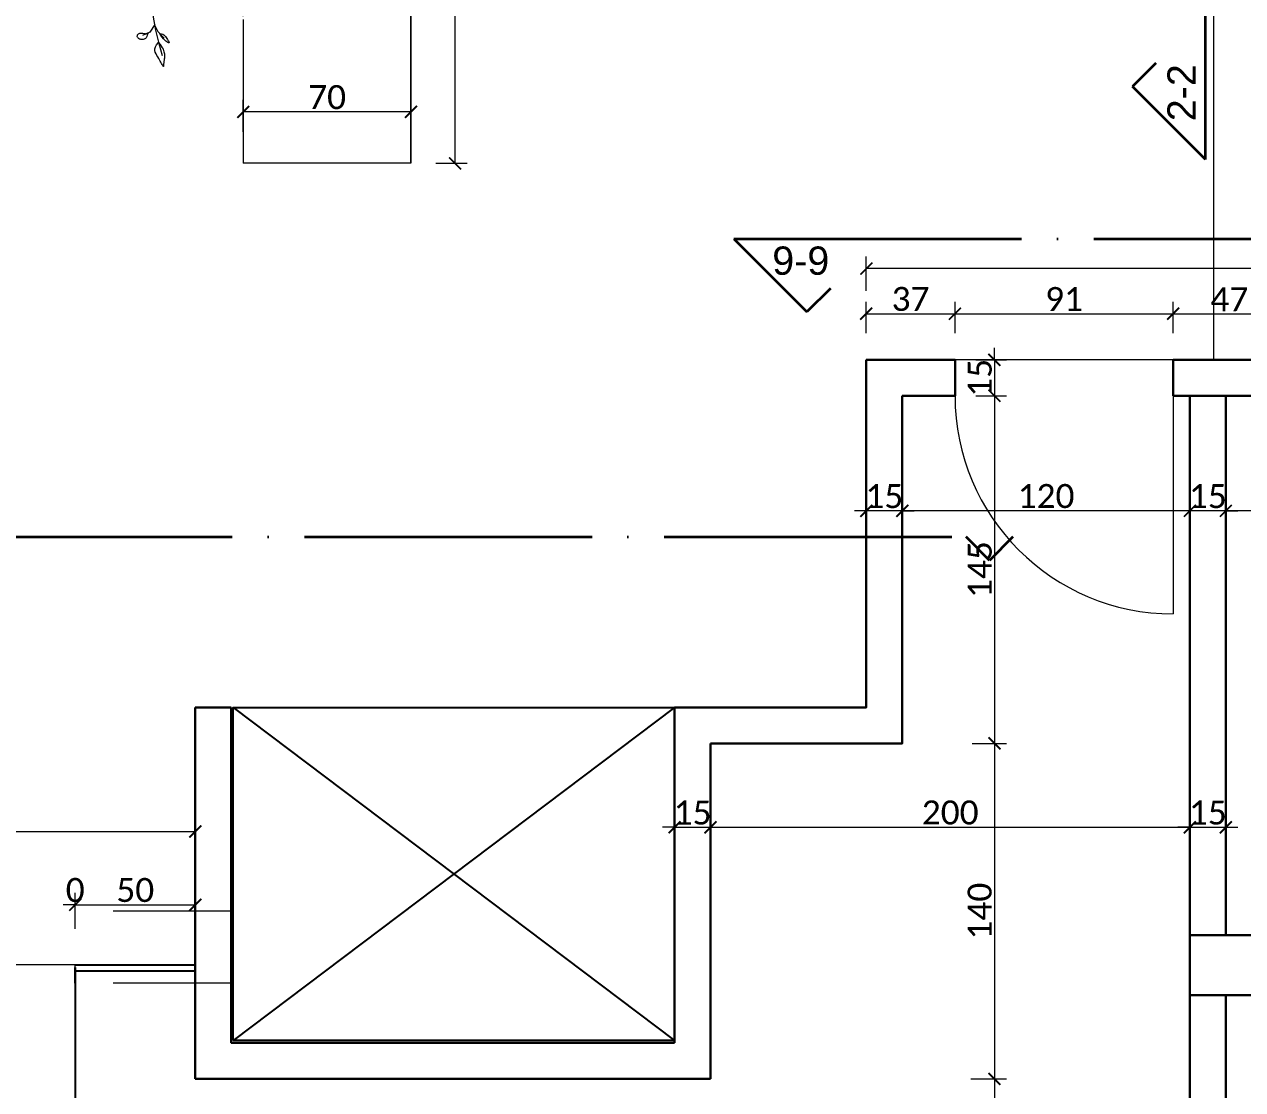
# Model space of a CAD drawing. Header units: centimetres. Extents: x -26724 to 60145, y -23645 to 6771.
# Drawn here: x -19306 to -18798, y 554 to 999 of the extents above; entities that cross this region are included whole.
import ezdxf

# ---------------------------------------------------------------- set-up
doc = ezdxf.new("R2010")
doc.units = ezdxf.units.CM
for name, pattern in [('ACAD_ISO04W100', [30, 24, -3, 0, -3]), ('AUSGEZOGEN', [0]), ('DALEKOVOD_VN', [5, 2.5, -2.5]), ('PUNKT2_S9', [0.35, 0.15, -0.1, 0, -0.1])]:
    doc.linetypes.add(name, pattern=pattern)
doc.layers.add('3.IZGLED 2', color=7, linetype='Continuous', lineweight=9, true_color=0x4a4a4a)
doc.layers.add('IZGLED 2', color=253, linetype='Continuous', lineweight=9, true_color=0x828282)
for name, color, linetype, lineweight in [('4.KOTE', 88, 'Continuous', 15), ('Moebel', 252, 'PUNKT2_S9', 13), ('namjestaj', 150, 'Continuous', 5), ('prozori', 140, 'Continuous', 13), ('vrata', 83, 'Continuous', 18), ('zid', 7, 'Continuous', 40)]:
    doc.layers.add(name, color=color, linetype=linetype, lineweight=lineweight)
doc.styles.add('0.15', font='arial.ttf', dxfattribs={"height": 0.15})
doc.styles.get("Standard").update_dxf_attribs({"font": 'calibri.ttf'})
doc.dimstyles.new('ja 1 50', dxfattribs={"dimtxt": 10, "dimasz": 5, "dimexe": 5, "dimexo": 5, "dimgap": 1, "dimtad": 1, "dimdec": 0, "dimtxsty": 'Standard', "dimblk": 'ARCHTICK', "dimcen": 2.5, "dimclrd": 256, "dimclrt": 7, "dimadec": 0, "dimazin": 0, "dimtfac": 1, "dimtdec": 0, "dimtix": 1, "dimtmove": 1, "dimatfit": 3, "dimldrblk": 'ARCHTICK', "dimfxl": 10, "dimfxlon": 1, "dimlwd": 0, "dimlwe": 9, "dimarcsym": 0})

# ---------------------------------------------------------------- blocks, each defined once
blk = doc.blocks.new('ggggt')
at = {"layer": 'Moebel', "color": 91, "linetype": 'AUSGEZOGEN', "lineweight": 18, "transparency": 33554687}
for p, q in [((1563.06, 1952.83, 13.5), (1564.12, 1946.54, 13.5)), ((1563.87, 1948.92, 13.5), (1561.74, 1945.67, 13.5)), ((1563.72, 1948.78, 13.5), (1565.14, 1945.95, 13.5)), ((1556.52, 1944.08, 13.5), (1556.55, 1944.3, 13.5)), ((1556.53, 1943.86, 13.5), (1556.52, 1944.08, 13.5)), ((1556.59, 1943.65, 13.5), (1556.53, 1943.86, 13.5)), ((1556.55, 1944.3, 13.5), (1556.62, 1944.51, 13.5)), ((1556.69, 1943.45, 13.5), (1556.59, 1943.65, 13.5)), ((1556.62, 1944.51, 13.5), (1556.73, 1944.7, 13.5)), ((1556.84, 1943.26, 13.5), (1556.69, 1943.45, 13.5)), ((1556.73, 1944.7, 13.5), (1556.88, 1944.88, 13.5)), ((1557.02, 1943.1, 13.5), (1556.84, 1943.26, 13.5)), ((1556.88, 1944.88, 13.5), (1557.07, 1945.03, 13.5)), ((1557.24, 1942.95, 13.5), (1557.02, 1943.1, 13.5)), ((1557.07, 1945.03, 13.5), (1557.31, 1945.14, 13.5)), ((1557.49, 1942.83, 13.5), (1557.24, 1942.95, 13.5)), ((1557.31, 1945.14, 13.5), (1557.59, 1945.23, 13.5)), ((1557.76, 1942.73, 13.5), (1557.49, 1942.83, 13.5)), ((1557.59, 1945.23, 13.5), (1557.92, 1945.27, 13.5)), ((1558.06, 1942.66, 13.5), (1557.76, 1942.73, 13.5)), ((1557.92, 1945.27, 13.5), (1558.33, 1945.28, 13.5)), ((1558.37, 1942.62, 13.5), (1558.06, 1942.66, 13.5)), ((1558.33, 1945.28, 13.5), (1558.8, 1945.26, 13.5)), ((1558.68, 1942.61, 13.5), (1558.37, 1942.62, 13.5)), ((1561.74, 1945.67, 13.5), (1558.63, 1944.25, 13.5)), ((1559.01, 1942.64, 13.5), (1558.68, 1942.61, 13.5)), ((1558.8, 1945.26, 13.5), (1559.36, 1945.2, 13.5)), ((1559.33, 1942.71, 13.5), (1559.01, 1942.64, 13.5)), ((1559.65, 1942.85, 13.5), (1559.33, 1942.71, 13.5)), ((1559.36, 1945.2, 13.5), (1560.01, 1945.1, 13.5)), ((1559.95, 1943.07, 13.5), (1559.65, 1942.85, 13.5)), ((1560.23, 1943.38, 13.5), (1559.95, 1943.07, 13.5)), ((1560.01, 1945.1, 13.5), (1560.75, 1944.96, 13.5)), ((1560.49, 1943.82, 13.5), (1560.23, 1943.38, 13.5)), ((1560.71, 1944.39, 13.5), (1560.49, 1943.82, 13.5)), ((1560.89, 1945.1, 13.5), (1560.71, 1944.39, 13.5)), ((1564.12, 1946.54, 13.5), (1565.46, 1940.91, 13.5)), ((1565.14, 1945.95, 13.5), (1567.68, 1943.13, 13.5)), ((1566.38, 1944.35, 13.5), (1565.84, 1945.25, 13.5)), ((1565.98, 1945.11, 13.5), (1566.62, 1945, 13.5)), ((1566.92, 1943.58, 13.5), (1566.38, 1944.35, 13.5)), ((1566.62, 1945, 13.5), (1567.17, 1944.81, 13.5)), ((1567.46, 1942.93, 13.5), (1566.92, 1943.58, 13.5)), ((1567.17, 1944.81, 13.5), (1567.63, 1944.54, 13.5)), ((1567.97, 1942.39, 13.5), (1567.46, 1942.93, 13.5)), ((1567.63, 1944.54, 13.5), (1568.02, 1944.22, 13.5)), ((1568.44, 1941.95, 13.5), (1567.97, 1942.39, 13.5)), ((1568.02, 1944.22, 13.5), (1568.35, 1943.86, 13.5)), ((1568.35, 1943.86, 13.5), (1568.63, 1943.48, 13.5)), ((1568.86, 1941.62, 13.5), (1568.44, 1941.95, 13.5)), ((1568.63, 1943.48, 13.5), (1568.87, 1943.08, 13.5)), ((1568.87, 1943.08, 13.5), (1569.1, 1942.7, 13.5)), ((1569.1, 1942.7, 13.5), (1569.3, 1942.35, 13.5)), ((1569.3, 1942.35, 13.5), (1569.48, 1942.02, 13.5)), ((1569.48, 1942.02, 13.5), (1569.62, 1941.74, 13.5)), ((1563.86, 1938.75, 13.5), (1564.09, 1939.57, 13.5)), ((1563.86, 1937.99, 13.5), (1563.86, 1938.75, 13.5)), ((1564.04, 1937.28, 13.5), (1563.86, 1937.99, 13.5)), ((1564.33, 1936.61, 13.5), (1564.04, 1937.28, 13.5)), ((1564.09, 1939.57, 13.5), (1564.59, 1940.46, 13.5)), ((1564.59, 1940.46, 13.5), (1565.42, 1941.43, 13.5)), ((1565.42, 1941.43, 13.5), (1566.04, 1940.58, 13.5)), ((1565.42, 1941.43, 13.5), (1565.42, 1941.43, 13.5)), ((1565.46, 1940.91, 13.5), (1566.95, 1936, 13.5)), ((1566.04, 1940.58, 13.5), (1566.55, 1939.82, 13.5)), ((1566.55, 1939.82, 13.5), (1566.95, 1939.15, 13.5)), ((1566.95, 1939.15, 13.5), (1567.25, 1938.55, 13.5)), ((1567.25, 1938.55, 13.5), (1567.48, 1938.01, 13.5)), ((1567.48, 1938.01, 13.5), (1567.64, 1937.53, 13.5)), ((1567.64, 1937.53, 13.5), (1567.75, 1937.08, 13.5)), ((1567.75, 1937.08, 13.5), (1567.82, 1936.67, 13.5)), ((1569.21, 1941.39, 13.5), (1568.86, 1941.62, 13.5)), ((1569.48, 1941.25, 13.5), (1569.21, 1941.39, 13.5)), ((1569.66, 1941.2, 13.5), (1569.48, 1941.25, 13.5)), ((1569.62, 1941.74, 13.5), (1569.73, 1941.51, 13.5)), ((1569.76, 1941.24, 13.5), (1569.66, 1941.2, 13.5)), ((1569.73, 1941.51, 13.5), (1569.77, 1941.34, 13.5)), ((1569.77, 1941.34, 13.5), (1569.76, 1941.24, 13.5)), ((1564.7, 1935.97, 13.5), (1564.33, 1936.61, 13.5)), ((1565.09, 1935.35, 13.5), (1564.7, 1935.97, 13.5)), ((1565.46, 1934.76, 13.5), (1565.09, 1935.35, 13.5)), ((1565.8, 1934.18, 13.5), (1565.46, 1934.76, 13.5)), ((1566.11, 1933.64, 13.5), (1565.8, 1934.18, 13.5)), ((1566.38, 1933.13, 13.5), (1566.11, 1933.64, 13.5)), ((1566.63, 1932.68, 13.5), (1566.38, 1933.13, 13.5)), ((1566.84, 1932.27, 13.5), (1566.63, 1932.68, 13.5)), ((1567.01, 1931.93, 13.5), (1566.84, 1932.27, 13.5)), ((1567.15, 1931.67, 13.5), (1567.01, 1931.93, 13.5)), ((1567.46, 1931.78, 13.5), (1567.45, 1931.61, 13.5)), ((1567.47, 1931.98, 13.5), (1567.46, 1931.78, 13.5)), ((1567.49, 1932.2, 13.5), (1567.47, 1931.98, 13.5)), ((1567.51, 1932.44, 13.5), (1567.49, 1932.2, 13.5)), ((1567.54, 1932.7, 13.5), (1567.51, 1932.44, 13.5)), ((1567.58, 1932.97, 13.5), (1567.54, 1932.7, 13.5)), ((1567.61, 1933.26, 13.5), (1567.58, 1932.97, 13.5)), ((1567.65, 1933.55, 13.5), (1567.61, 1933.26, 13.5)), ((1567.7, 1933.86, 13.5), (1567.65, 1933.55, 13.5)), ((1567.74, 1934.17, 13.5), (1567.7, 1933.86, 13.5)), ((1567.78, 1934.49, 13.5), (1567.74, 1934.17, 13.5)), ((1567.82, 1934.82, 13.5), (1567.78, 1934.49, 13.5)), ((1567.82, 1936.67, 13.5), (1567.86, 1936.27, 13.5)), ((1567.85, 1935.17, 13.5), (1567.82, 1934.82, 13.5)), ((1567.87, 1935.52, 13.5), (1567.85, 1935.17, 13.5)), ((1567.86, 1936.27, 13.5), (1567.87, 1935.89, 13.5)), ((1567.87, 1935.89, 13.5), (1567.87, 1935.52, 13.5)), ((1567.26, 1931.48, 13.5), (1567.15, 1931.67, 13.5)), ((1567.34, 1931.36, 13.5), (1567.26, 1931.48, 13.5)), ((1567.39, 1931.3, 13.5), (1567.34, 1931.36, 13.5)), ((1567.42, 1931.31, 13.5), (1567.39, 1931.3, 13.5)), ((1567.44, 1931.37, 13.5), (1567.42, 1931.31, 13.5)), ((1567.45, 1931.47, 13.5), (1567.44, 1931.37, 13.5)), ((1567.45, 1931.61, 13.5), (1567.45, 1931.47, 13.5))]:
    blk.add_line(p, q, dxfattribs=at)
blk = doc.blocks.new('_ArchTick')
at = {"color": 0, "linetype": 'ByBlock', "const_width": 0.15}
blk.add_lwpolyline([(-0.5, -0.5), (0.5, 0.5)], dxfattribs=at)
blk = doc.blocks.new('*D1667')
at = {"layer": '4.KOTE', "color": 0, "lineweight": 9, "transparency": 16777216}
for p, q in [((-19295.07, 2201.18), (-19295.07, 2187.86)), ((-19200.07, 2182.86), (-19200.07, 2197.86))]:
    blk.add_line(p, q, dxfattribs=at)
at = {"layer": '4.KOTE', "lineweight": 0, "transparency": 16777216}
blk.add_line((-19200.07, 2192.86), (-19295.07, 2192.86), dxfattribs=at)
at = {"layer": 'Defpoints', "color": 0, "transparency": 16777216}
for p in [(-19295.07, 2213.89, 13.5), (-19295.07, 2192.86), (-19200.07, 0, 13.5)]:
    blk.add_point(p, dxfattribs=at)
at = {"layer": '4.KOTE', "lineweight": 0, "transparency": 16777216, "xscale": 5, "yscale": 5, "zscale": 5, "rotation": 180}
blk.add_blockref('_ArchTick', (-19295.07, 2192.86), dxfattribs=at)
at = {"layer": '4.KOTE', "lineweight": 0, "transparency": 16777216, "xscale": 5, "yscale": 5, "zscale": 5}
blk.add_blockref('_ArchTick', (-19200.07, 2192.86), dxfattribs=at)
at = {"layer": '4.KOTE', "color": 7, "transparency": 16777216, "insert": (-19247.57, 2198.98), "char_height": 10, "attachment_point": 5}
blk.add_mtext('95', dxfattribs=at)
blk = doc.blocks.new('*D1725')
at = {"layer": '4.KOTE', "color": 0, "lineweight": 9, "transparency": 16777216}
for p, q in [((-19374.98, 1011.77), (-19374.98, 1017.01)), ((-19215.07, 1002.24), (-19215.07, 1017.01))]:
    blk.add_line(p, q, dxfattribs=at)
at = {"layer": '4.KOTE', "lineweight": 0, "transparency": 16777216}
blk.add_line((-19374.98, 1012.01), (-19215.07, 1012.01), dxfattribs=at)
at = {"layer": 'Defpoints', "color": 0, "transparency": 16777216}
for p in [(-19215.07, 1012.01), (-19374.98, 996.89, 54), (-19215.07, 940.89, 13.5)]:
    blk.add_point(p, dxfattribs=at)
at = {"layer": '4.KOTE', "lineweight": 0, "transparency": 16777216, "xscale": 5, "yscale": 5, "zscale": 5, "rotation": 180}
blk.add_blockref('_ArchTick', (-19374.98, 1012.01), dxfattribs=at)
at = {"layer": '4.KOTE', "lineweight": 0, "transparency": 16777216, "xscale": 5, "yscale": 5, "zscale": 5}
blk.add_blockref('_ArchTick', (-19215.07, 1012.01), dxfattribs=at)
at = {"layer": '4.KOTE', "color": 7, "transparency": 16777216, "insert": (-19295.03, 1018.13), "char_height": 10, "attachment_point": 5}
blk.add_mtext('160', dxfattribs=at)
blk = doc.blocks.new('*D2027')
at = {"layer": '4.KOTE', "color": 0, "lineweight": 9, "transparency": 16777216}
for p, q in [((-19124.88, 1743.89), (-19131.69, 1743.89)), ((-19134.68, 940.89), (-19121.69, 940.89))]:
    blk.add_line(p, q, dxfattribs=at)
at = {"layer": '4.KOTE', "lineweight": 0, "transparency": 16777216}
blk.add_line((-19126.69, 940.89), (-19126.69, 1743.89), dxfattribs=at)
at = {"layer": 'Defpoints', "color": 0, "transparency": 16777216}
for p in [(-19126.69, 1743.89), (-19121.95, 1743.89, 13.5), (-19145.07, 940.89, 13.5)]:
    blk.add_point(p, dxfattribs=at)
at = {"layer": '4.KOTE', "lineweight": 0, "transparency": 16777216, "xscale": 5, "yscale": 5, "zscale": 5}
for p, rotation in [((-19126.69, 1743.89), 90), ((-19126.69, 940.89), 270)]:
    blk.add_blockref('_ArchTick', p, dxfattribs=dict(at, rotation=rotation))
at = {"layer": '4.KOTE', "color": 7, "transparency": 16777216, "insert": (-19132.81, 1342.39), "char_height": 10, "attachment_point": 5, "rotation": 90}
blk.add_mtext('803', dxfattribs=at)
blk = doc.blocks.new('*D2036')
at = {"layer": '4.KOTE', "color": 0, "lineweight": 9, "transparency": 16777216}
for p, q in [((-19215.07, 953.98), (-19215.07, 967.34)), ((-19145.07, 953.98), (-19145.07, 967.34))]:
    blk.add_line(p, q, dxfattribs=at)
at = {"layer": '4.KOTE', "lineweight": 0, "transparency": 16777216}
blk.add_line((-19145.07, 962.34), (-19215.07, 962.34), dxfattribs=at)
at = {"layer": 'Defpoints', "color": 0, "transparency": 16777216}
for p in [(-19215.07, 962.34), (-19215.07, 940.89, 13.5), (-19145.07, 940.89, 13.5)]:
    blk.add_point(p, dxfattribs=at)
at = {"layer": '4.KOTE', "lineweight": 0, "transparency": 16777216, "xscale": 5, "yscale": 5, "zscale": 5, "rotation": 180}
blk.add_blockref('_ArchTick', (-19215.07, 962.34), dxfattribs=at)
at = {"layer": '4.KOTE', "lineweight": 0, "transparency": 16777216, "xscale": 5, "yscale": 5, "zscale": 5}
blk.add_blockref('_ArchTick', (-19145.07, 962.34), dxfattribs=at)
at = {"layer": '4.KOTE', "color": 7, "transparency": 16777216, "insert": (-19180.07, 968.46), "char_height": 10, "attachment_point": 5}
blk.add_mtext('70', dxfattribs=at)
blk = doc.blocks.new('*D2092')
at = {"layer": '4.KOTE', "color": 0, "lineweight": 9, "transparency": 16777216}
for p, q in [((-19837.98, 652.55), (-19837.98, 667.12)), ((-19235.07, 652.55), (-19235.07, 667.12))]:
    blk.add_line(p, q, dxfattribs=at)
at = {"layer": '4.KOTE', "lineweight": 0, "transparency": 16777216}
blk.add_line((-19837.98, 662.12), (-19235.07, 662.12), dxfattribs=at)
at = {"layer": 'Defpoints', "color": 0, "transparency": 16777216}
for p in [(-19235.07, 662.12), (-19837.98, 611.85, 13.5), (-19235.07, 611.85, 13.5)]:
    blk.add_point(p, dxfattribs=at)
at = {"layer": '4.KOTE', "lineweight": 0, "transparency": 16777216, "xscale": 5, "yscale": 5, "zscale": 5, "rotation": 180}
blk.add_blockref('_ArchTick', (-19837.98, 662.12), dxfattribs=at)
at = {"layer": '4.KOTE', "lineweight": 0, "transparency": 16777216, "xscale": 5, "yscale": 5, "zscale": 5}
blk.add_blockref('_ArchTick', (-19235.07, 662.12), dxfattribs=at)
at = {"layer": '4.KOTE', "color": 7, "transparency": 16777216, "insert": (-19536.53, 668.24), "char_height": 10, "attachment_point": 5}
blk.add_mtext('603', dxfattribs=at)
blk = doc.blocks.new('*D2096')
at = {"layer": '4.KOTE', "color": 0, "lineweight": 9, "transparency": 16777216}
for p, q in [((-19851.49, 761.85), (-19866.49, 761.85)), ((-19854.88, 611.85), (-19866.49, 611.85))]:
    blk.add_line(p, q, dxfattribs=at)
at = {"layer": '4.KOTE', "lineweight": 0, "transparency": 16777216}
blk.add_line((-19861.49, 761.85), (-19861.49, 611.85), dxfattribs=at)
at = {"layer": 'Defpoints', "color": 0, "transparency": 16777216}
for p in [(0, 761.85, 13.5), (-19861.49, 611.85), (-19849.98, 611.85, 13.5)]:
    blk.add_point(p, dxfattribs=at)
at = {"layer": '4.KOTE', "lineweight": 0, "transparency": 16777216, "xscale": 5, "yscale": 5, "zscale": 5}
for p, rotation in [((-19861.49, 761.85), 90), ((-19861.49, 611.85), 270)]:
    blk.add_blockref('_ArchTick', p, dxfattribs=dict(at, rotation=rotation))
at = {"layer": '4.KOTE', "color": 7, "transparency": 16777216, "insert": (-19867.61, 686.85), "char_height": 10, "attachment_point": 5, "rotation": 90}
blk.add_mtext('150', dxfattribs=at)
blk = doc.blocks.new('*D2099')
at = {"layer": '4.KOTE', "color": 0, "lineweight": 9, "transparency": 16777216}
for p, q in [((-19656.35, 931.89), (-19671.35, 931.89)), ((-19666.35, 866.89), (-19671.35, 866.89))]:
    blk.add_line(p, q, dxfattribs=at)
at = {"layer": '4.KOTE', "lineweight": 0, "transparency": 16777216}
blk.add_line((-19666.35, 931.89), (-19666.35, 866.89), dxfattribs=at)
at = {"layer": 'Defpoints', "color": 0, "transparency": 16777216}
for p in [(0, 931.89, 40.5), (-19666.35, 866.89), (-19666.35, 866.89)]:
    blk.add_point(p, dxfattribs=at)
at = {"layer": '4.KOTE', "lineweight": 0, "transparency": 16777216, "xscale": 5, "yscale": 5, "zscale": 5}
for p, rotation in [((-19666.35, 931.89), 90), ((-19666.35, 866.89), 270)]:
    blk.add_blockref('_ArchTick', p, dxfattribs=dict(at, rotation=rotation))
at = {"layer": '4.KOTE', "color": 7, "transparency": 16777216, "insert": (-19672.47, 899.39), "char_height": 10, "attachment_point": 5, "rotation": 90}
blk.add_mtext('65', dxfattribs=at)
blk = doc.blocks.new('*D2107')
at = {"layer": '4.KOTE', "color": 0, "lineweight": 9, "transparency": 16777216}
for p, q in [((-18955.18, 870.04), (-18955.18, 883.15)), ((-18918.07, 870.04), (-18918.07, 883.15))]:
    blk.add_line(p, q, dxfattribs=at)
at = {"layer": '4.KOTE', "lineweight": 0, "transparency": 16777216}
blk.add_line((-18955.18, 878.15), (-18918.07, 878.15), dxfattribs=at)
at = {"layer": 'Defpoints', "color": 0, "transparency": 16777216}
for p in [(-18918.07, 878.15), (-18955.18, 858.89, 13.5), (-18918.07, 858.89, 13.5)]:
    blk.add_point(p, dxfattribs=at)
at = {"layer": '4.KOTE', "lineweight": 0, "transparency": 16777216, "xscale": 5, "yscale": 5, "zscale": 5, "rotation": 180}
blk.add_blockref('_ArchTick', (-18955.18, 878.15), dxfattribs=at)
at = {"layer": '4.KOTE', "lineweight": 0, "transparency": 16777216, "xscale": 5, "yscale": 5, "zscale": 5}
blk.add_blockref('_ArchTick', (-18918.07, 878.15), dxfattribs=at)
at = {"layer": '4.KOTE', "color": 7, "transparency": 16777216, "insert": (-18936.63, 884.27), "char_height": 10, "attachment_point": 5}
blk.add_mtext('37', dxfattribs=at)
blk = doc.blocks.new('*D2108')
at = {"layer": '4.KOTE', "color": 0, "lineweight": 9, "transparency": 16777216}
for p, q in [((-18918.07, 870.04), (-18918.07, 883.15)), ((-18827.07, 870.04), (-18827.07, 883.15))]:
    blk.add_line(p, q, dxfattribs=at)
at = {"layer": '4.KOTE', "lineweight": 0, "transparency": 16777216}
blk.add_line((-18918.07, 878.15), (-18827.07, 878.15), dxfattribs=at)
at = {"layer": 'Defpoints', "color": 0, "transparency": 16777216}
for p in [(-18827.07, 878.15), (-18918.07, 858.89, 13.5), (-18827.07, 858.89, 13.5)]:
    blk.add_point(p, dxfattribs=at)
at = {"layer": '4.KOTE', "lineweight": 0, "transparency": 16777216, "xscale": 5, "yscale": 5, "zscale": 5, "rotation": 180}
blk.add_blockref('_ArchTick', (-18918.07, 878.15), dxfattribs=at)
at = {"layer": '4.KOTE', "lineweight": 0, "transparency": 16777216, "xscale": 5, "yscale": 5, "zscale": 5}
blk.add_blockref('_ArchTick', (-18827.07, 878.15), dxfattribs=at)
at = {"layer": '4.KOTE', "color": 7, "transparency": 16777216, "insert": (-18872.57, 884.27), "char_height": 10, "attachment_point": 5}
blk.add_mtext('91', dxfattribs=at)
blk = doc.blocks.new('*D2109')
at = {"layer": '4.KOTE', "color": 0, "lineweight": 9, "transparency": 16777216}
for p, q in [((-18827.07, 870.04), (-18827.07, 883.15)), ((-18780.07, 870.04), (-18780.07, 883.15))]:
    blk.add_line(p, q, dxfattribs=at)
at = {"layer": '4.KOTE', "lineweight": 0, "transparency": 16777216}
blk.add_line((-18827.07, 878.15), (-18780.07, 878.15), dxfattribs=at)
at = {"layer": 'Defpoints', "color": 0, "transparency": 16777216}
for p in [(-18780.07, 878.15), (-18827.07, 858.89, 13.5), (-18780.07, 858.89, 13.5)]:
    blk.add_point(p, dxfattribs=at)
at = {"layer": '4.KOTE', "lineweight": 0, "transparency": 16777216, "xscale": 5, "yscale": 5, "zscale": 5, "rotation": 180}
blk.add_blockref('_ArchTick', (-18827.07, 878.15), dxfattribs=at)
at = {"layer": '4.KOTE', "lineweight": 0, "transparency": 16777216, "xscale": 5, "yscale": 5, "zscale": 5}
blk.add_blockref('_ArchTick', (-18780.07, 878.15), dxfattribs=at)
at = {"layer": '4.KOTE', "color": 7, "transparency": 16777216, "insert": (-18803.57, 884.17), "char_height": 10, "attachment_point": 5}
blk.add_mtext('47', dxfattribs=at)
blk = doc.blocks.new('*D2112')
at = {"layer": '4.KOTE', "color": 0, "lineweight": 9, "transparency": 16777216}
for p, q in [((-18955.07, 887.64), (-18955.07, 901.95)), ((-18570.07, 887.64), (-18570.07, 901.95))]:
    blk.add_line(p, q, dxfattribs=at)
at = {"layer": '4.KOTE', "lineweight": 0, "transparency": 16777216}
blk.add_line((-18570.07, 896.95), (-18955.07, 896.95), dxfattribs=at)
at = {"layer": 'Defpoints', "color": 0, "transparency": 16777216}
for p in [(-18955.07, 896.95), (-18955.07, 858.89, 13.5), (-18570.07, 858.89, 13.5)]:
    blk.add_point(p, dxfattribs=at)
at = {"layer": '4.KOTE', "lineweight": 0, "transparency": 16777216, "xscale": 5, "yscale": 5, "zscale": 5, "rotation": 180}
blk.add_blockref('_ArchTick', (-18955.07, 896.95), dxfattribs=at)
at = {"layer": '4.KOTE', "lineweight": 0, "transparency": 16777216, "xscale": 5, "yscale": 5, "zscale": 5}
blk.add_blockref('_ArchTick', (-18570.07, 896.95), dxfattribs=at)
at = {"layer": '4.KOTE', "color": 7, "transparency": 16777216, "insert": (-18762.57, 903.08), "char_height": 10, "attachment_point": 5}
blk.add_mtext('385', dxfattribs=at)
blk = doc.blocks.new('*D2114')
at = {"layer": '4.KOTE', "color": 0, "lineweight": 9, "transparency": 16777216}
for p, q in [((-18805.07, 805.44), (-18805.07, 790.91)), ((-18585.17, 805.44), (-18585.17, 790.91))]:
    blk.add_line(p, q, dxfattribs=at)
at = {"layer": '4.KOTE', "lineweight": 0, "transparency": 16777216}
blk.add_line((-18585.17, 795.91), (-18805.07, 795.91), dxfattribs=at)
at = {"layer": 'Defpoints', "color": 0, "transparency": 16777216}
for p in [(-18805.07, 843.89, 13.5), (-18585.17, 843.89, 13.5), (-18805.07, 795.91)]:
    blk.add_point(p, dxfattribs=at)
at = {"layer": '4.KOTE', "lineweight": 0, "transparency": 16777216, "xscale": 5, "yscale": 5, "zscale": 5, "rotation": 180}
blk.add_blockref('_ArchTick', (-18805.07, 795.91), dxfattribs=at)
at = {"layer": '4.KOTE', "lineweight": 0, "transparency": 16777216, "xscale": 5, "yscale": 5, "zscale": 5}
blk.add_blockref('_ArchTick', (-18585.17, 795.91), dxfattribs=at)
at = {"layer": '4.KOTE', "color": 7, "transparency": 16777216, "insert": (-18695.12, 802.03), "char_height": 10, "attachment_point": 5}
blk.add_mtext('220', dxfattribs=at)
blk = doc.blocks.new('*D2115')
at = {"layer": '4.KOTE', "color": 0, "lineweight": 9, "transparency": 16777216}
for p, q in [((-18820.07, 805.44), (-18820.07, 790.91)), ((-18805.07, 805.44), (-18805.07, 790.91))]:
    blk.add_line(p, q, dxfattribs=at)
at = {"layer": '4.KOTE', "lineweight": 0, "transparency": 16777216}
for p, q in [((-18820.07, 795.91), (-18825.07, 795.91)), ((-18805.07, 795.91), (-18820.07, 795.91)), ((-18805.07, 795.91), (-18800.07, 795.91))]:
    blk.add_line(p, q, dxfattribs=at)
at = {"layer": 'Defpoints', "color": 0, "transparency": 16777216}
for p in [(-18820.07, 843.89, 13.5), (-18805.07, 843.89, 13.5), (-18820.07, 795.91)]:
    blk.add_point(p, dxfattribs=at)
at = {"layer": '4.KOTE', "lineweight": 0, "transparency": 16777216, "xscale": 5, "yscale": 5, "zscale": 5}
blk.add_blockref('_ArchTick', (-18820.07, 795.91), dxfattribs=at)
at = {"layer": '4.KOTE', "lineweight": 0, "transparency": 16777216, "xscale": 5, "yscale": 5, "zscale": 5, "rotation": 180}
blk.add_blockref('_ArchTick', (-18805.07, 795.91), dxfattribs=at)
at = {"layer": '4.KOTE', "color": 7, "transparency": 16777216, "insert": (-18812.57, 801.99), "char_height": 10, "attachment_point": 5}
blk.add_mtext('15', dxfattribs=at)
blk = doc.blocks.new('*D2116')
at = {"layer": '4.KOTE', "color": 0, "lineweight": 9, "transparency": 16777216}
for p, q in [((-18940.07, 805.44), (-18940.07, 790.91)), ((-18820.07, 805.44), (-18820.07, 790.91))]:
    blk.add_line(p, q, dxfattribs=at)
at = {"layer": '4.KOTE', "lineweight": 0, "transparency": 16777216}
blk.add_line((-18820.07, 795.91), (-18940.07, 795.91), dxfattribs=at)
at = {"layer": 'Defpoints', "color": 0, "transparency": 16777216}
for p in [(-18940.07, 843.89, 13.5), (-18820.07, 843.89, 13.5), (-18940.07, 795.91)]:
    blk.add_point(p, dxfattribs=at)
at = {"layer": '4.KOTE', "lineweight": 0, "transparency": 16777216, "xscale": 5, "yscale": 5, "zscale": 5, "rotation": 180}
blk.add_blockref('_ArchTick', (-18940.07, 795.91), dxfattribs=at)
at = {"layer": '4.KOTE', "lineweight": 0, "transparency": 16777216, "xscale": 5, "yscale": 5, "zscale": 5}
blk.add_blockref('_ArchTick', (-18820.07, 795.91), dxfattribs=at)
at = {"layer": '4.KOTE', "color": 7, "transparency": 16777216, "insert": (-18880.07, 802.03), "char_height": 10, "attachment_point": 5}
blk.add_mtext('120', dxfattribs=at)
blk = doc.blocks.new('*D2117')
at = {"layer": '4.KOTE', "color": 0, "lineweight": 9, "transparency": 16777216}
for p, q in [((-18955.07, 805.44), (-18955.07, 790.91)), ((-18940.07, 805.44), (-18940.07, 790.91))]:
    blk.add_line(p, q, dxfattribs=at)
at = {"layer": '4.KOTE', "lineweight": 0, "transparency": 16777216}
for p, q in [((-18955.07, 795.91), (-18960.07, 795.91)), ((-18940.07, 795.91), (-18955.07, 795.91)), ((-18940.07, 795.91), (-18935.07, 795.91))]:
    blk.add_line(p, q, dxfattribs=at)
at = {"layer": 'Defpoints', "color": 0, "transparency": 16777216}
for p in [(-18955.07, 843.92, 13.5), (-18940.07, 843.89, 13.5), (-18955.07, 795.91)]:
    blk.add_point(p, dxfattribs=at)
at = {"layer": '4.KOTE', "lineweight": 0, "transparency": 16777216, "xscale": 5, "yscale": 5, "zscale": 5}
blk.add_blockref('_ArchTick', (-18955.07, 795.91), dxfattribs=at)
at = {"layer": '4.KOTE', "lineweight": 0, "transparency": 16777216, "xscale": 5, "yscale": 5, "zscale": 5, "rotation": 180}
blk.add_blockref('_ArchTick', (-18940.07, 795.91), dxfattribs=at)
at = {"layer": '4.KOTE', "color": 7, "transparency": 16777216, "insert": (-18947.57, 801.99), "char_height": 10, "attachment_point": 5}
blk.add_mtext('15', dxfattribs=at)
blk = doc.blocks.new('*D2118')
at = {"layer": '4.KOTE', "color": 0, "lineweight": 9, "transparency": 16777216}
for p, q in [((-19035.07, 673.88), (-19035.07, 658.88)), ((-19020.07, 672.91), (-19020.07, 658.88))]:
    blk.add_line(p, q, dxfattribs=at)
at = {"layer": '4.KOTE', "lineweight": 0, "transparency": 16777216}
for p, q in [((-19035.07, 663.88), (-19040.07, 663.88)), ((-19035.07, 663.88), (-19020.07, 663.88)), ((-19020.07, 663.88), (-19015.07, 663.88))]:
    blk.add_line(p, q, dxfattribs=at)
at = {"layer": 'Defpoints', "color": 0, "transparency": 16777216}
for p in [(-19035.07, 694.43), (-19020.07, 694.43, 13.5), (-19020.07, 663.88)]:
    blk.add_point(p, dxfattribs=at)
at = {"layer": '4.KOTE', "lineweight": 0, "transparency": 16777216, "xscale": 5, "yscale": 5, "zscale": 5}
blk.add_blockref('_ArchTick', (-19035.07, 663.88), dxfattribs=at)
at = {"layer": '4.KOTE', "lineweight": 0, "transparency": 16777216, "xscale": 5, "yscale": 5, "zscale": 5, "rotation": 180}
blk.add_blockref('_ArchTick', (-19020.07, 663.88), dxfattribs=at)
at = {"layer": '4.KOTE', "color": 7, "transparency": 16777216, "insert": (-19027.57, 669.97), "char_height": 10, "attachment_point": 5}
blk.add_mtext('15', dxfattribs=at)
blk = doc.blocks.new('*D2119')
at = {"layer": '4.KOTE', "color": 0, "lineweight": 9, "transparency": 16777216}
for p, q in [((-19020.07, 672.91), (-19020.07, 658.88)), ((-18820.07, 668.66), (-18820.07, 658.88))]:
    blk.add_line(p, q, dxfattribs=at)
at = {"layer": '4.KOTE', "lineweight": 0, "transparency": 16777216}
blk.add_line((-19020.07, 663.88), (-18820.07, 663.88), dxfattribs=at)
at = {"layer": 'Defpoints', "color": 0, "transparency": 16777216}
for p in [(-19020.07, 694.43, 13.5), (-18820.07, 672.17, 13.5), (-18820.07, 663.88)]:
    blk.add_point(p, dxfattribs=at)
at = {"layer": '4.KOTE', "lineweight": 0, "transparency": 16777216, "xscale": 5, "yscale": 5, "zscale": 5, "rotation": 180}
blk.add_blockref('_ArchTick', (-19020.07, 663.88), dxfattribs=at)
at = {"layer": '4.KOTE', "lineweight": 0, "transparency": 16777216, "xscale": 5, "yscale": 5, "zscale": 5}
blk.add_blockref('_ArchTick', (-18820.07, 663.88), dxfattribs=at)
at = {"layer": '4.KOTE', "color": 7, "transparency": 16777216, "insert": (-18920.07, 670.01), "char_height": 10, "attachment_point": 5}
blk.add_mtext('200', dxfattribs=at)
blk = doc.blocks.new('*D2120')
at = {"layer": '4.KOTE', "color": 0, "lineweight": 9, "transparency": 16777216}
for p, q in [((-18820.07, 668.66), (-18820.07, 658.88)), ((-18805.07, 662.15), (-18805.07, 658.88))]:
    blk.add_line(p, q, dxfattribs=at)
at = {"layer": '4.KOTE', "lineweight": 0, "transparency": 16777216}
for p, q in [((-18820.07, 663.88), (-18825.07, 663.88)), ((-18820.07, 663.88), (-18805.07, 663.88)), ((-18805.07, 663.88), (-18800.07, 663.88))]:
    blk.add_line(p, q, dxfattribs=at)
at = {"layer": 'Defpoints', "color": 0, "transparency": 16777216}
for p in [(-18820.07, 672.17, 13.5), (-18805.07, 663.88, 13.5), (-18805.07, 663.88)]:
    blk.add_point(p, dxfattribs=at)
at = {"layer": '4.KOTE', "lineweight": 0, "transparency": 16777216, "xscale": 5, "yscale": 5, "zscale": 5}
blk.add_blockref('_ArchTick', (-18820.07, 663.88), dxfattribs=at)
at = {"layer": '4.KOTE', "lineweight": 0, "transparency": 16777216, "xscale": 5, "yscale": 5, "zscale": 5, "rotation": 180}
blk.add_blockref('_ArchTick', (-18805.07, 663.88), dxfattribs=at)
at = {"layer": '4.KOTE', "color": 7, "transparency": 16777216, "insert": (-18812.57, 669.97), "char_height": 10, "attachment_point": 5}
blk.add_mtext('15', dxfattribs=at)
blk = doc.blocks.new('*D2121')
at = {"layer": '4.KOTE', "lineweight": 0, "transparency": 16777216}
for p, q in [((-18901.62, 858.89), (-18901.62, 863.89)), ((-18901.62, 858.89), (-18901.62, 843.89)), ((-18901.62, 843.89), (-18901.62, 838.89))]:
    blk.add_line(p, q, dxfattribs=at)
at = {"layer": '4.KOTE', "color": 0, "lineweight": 9, "transparency": 16777216}
for p, q in [((-18909.32, 858.89), (-18896.62, 858.89)), ((-18909.32, 843.89), (-18896.62, 843.89))]:
    blk.add_line(p, q, dxfattribs=at)
at = {"layer": 'Defpoints', "color": 0, "transparency": 16777216}
for p in [(-18918.07, 858.89, 13.5), (-18918.07, 843.89, 13.5), (-18901.62, 843.89)]:
    blk.add_point(p, dxfattribs=at)
at = {"layer": '4.KOTE', "lineweight": 0, "transparency": 16777216, "xscale": 5, "yscale": 5, "zscale": 5}
for p, rotation in [((-18901.62, 858.89), 270), ((-18901.62, 843.89), 90)]:
    blk.add_blockref('_ArchTick', p, dxfattribs=dict(at, rotation=rotation))
at = {"layer": '4.KOTE', "color": 7, "transparency": 16777216, "insert": (-18907.71, 851.39), "char_height": 10, "attachment_point": 5, "rotation": 90}
blk.add_mtext('15', dxfattribs=at)
blk = doc.blocks.new('*D2122')
at = {"layer": '4.KOTE', "color": 0, "lineweight": 9, "transparency": 16777216}
for p, q in [((-18909.32, 843.89), (-18896.62, 843.89)), ((-18910.95, 698.89), (-18896.62, 698.89))]:
    blk.add_line(p, q, dxfattribs=at)
at = {"layer": '4.KOTE', "lineweight": 0, "transparency": 16777216}
blk.add_line((-18901.62, 843.89), (-18901.62, 698.89), dxfattribs=at)
at = {"layer": 'Defpoints', "color": 0, "transparency": 16777216}
for p in [(-18918.07, 843.89, 13.5), (-18940.07, 698.89, 13.5), (-18901.62, 698.89)]:
    blk.add_point(p, dxfattribs=at)
at = {"layer": '4.KOTE', "lineweight": 0, "transparency": 16777216, "xscale": 5, "yscale": 5, "zscale": 5}
for p, rotation in [((-18901.62, 843.89), 90), ((-18901.62, 698.89), 270)]:
    blk.add_blockref('_ArchTick', p, dxfattribs=dict(at, rotation=rotation))
at = {"layer": '4.KOTE', "color": 7, "transparency": 16777216, "insert": (-18907.71, 771.39), "char_height": 10, "attachment_point": 5, "rotation": 90}
blk.add_mtext('145', dxfattribs=at)
blk = doc.blocks.new('*D2123')
at = {"layer": '4.KOTE', "color": 0, "lineweight": 9, "transparency": 16777216}
for p, q in [((-18910.95, 698.89), (-18896.62, 698.89)), ((-18911.53, 558.89), (-18896.62, 558.89))]:
    blk.add_line(p, q, dxfattribs=at)
at = {"layer": '4.KOTE', "lineweight": 0, "transparency": 16777216}
blk.add_line((-18901.62, 698.89), (-18901.62, 558.89), dxfattribs=at)
at = {"layer": 'Defpoints', "color": 0, "transparency": 16777216}
for p in [(-18940.07, 698.89, 13.5), (-19020.07, 558.89, 13.5), (-18901.62, 558.89)]:
    blk.add_point(p, dxfattribs=at)
at = {"layer": '4.KOTE', "lineweight": 0, "transparency": 16777216, "xscale": 5, "yscale": 5, "zscale": 5}
for p, rotation in [((-18901.62, 698.89), 90), ((-18901.62, 558.89), 270)]:
    blk.add_blockref('_ArchTick', p, dxfattribs=dict(at, rotation=rotation))
at = {"layer": '4.KOTE', "color": 7, "transparency": 16777216, "insert": (-18907.75, 628.89), "char_height": 10, "attachment_point": 5, "rotation": 90}
blk.add_mtext('140', dxfattribs=at)
blk = doc.blocks.new('*D2124')
at = {"layer": '4.KOTE', "color": 0, "lineweight": 9, "transparency": 16777216}
for p, q in [((-18911.53, 558.89), (-18896.62, 558.89)), ((-18891.84, 258.89), (-18906.62, 258.89))]:
    blk.add_line(p, q, dxfattribs=at)
at = {"layer": '4.KOTE', "lineweight": 0, "transparency": 16777216}
blk.add_line((-18901.62, 558.89), (-18901.62, 258.89), dxfattribs=at)
at = {"layer": 'Defpoints', "color": 0, "transparency": 16777216}
for p in [(-19020.07, 558.89, 13.5), (-18901.62, 258.89), (-18828.96, 258.89, 13.5)]:
    blk.add_point(p, dxfattribs=at)
at = {"layer": '4.KOTE', "lineweight": 0, "transparency": 16777216, "xscale": 5, "yscale": 5, "zscale": 5}
for p, rotation in [((-18901.62, 558.89), 90), ((-18901.62, 258.89), 270)]:
    blk.add_blockref('_ArchTick', p, dxfattribs=dict(at, rotation=rotation))
at = {"layer": '4.KOTE', "color": 7, "transparency": 16777216, "insert": (-18907.75, 408.89), "char_height": 10, "attachment_point": 5, "rotation": 90}
blk.add_mtext('300', dxfattribs=at)
blk = doc.blocks.new('*D2164')
at = {"layer": '4.KOTE', "color": 0, "lineweight": 9, "transparency": 16777216}
for p in [(-19285.18, 621.55), (-19285.18, 622.69)]:
    blk.add_line(p, (-19285.18, 636.55), dxfattribs=at)
at = {"layer": '4.KOTE', "lineweight": 0, "transparency": 16777216}
for q in [(-19290.18, 631.55), (-19280.18, 631.55)]:
    blk.add_line((-19285.18, 631.55), q, dxfattribs=at)
at = {"layer": 'Defpoints', "color": 0, "transparency": 16777216}
for p in [(-19285.18, 631.55), (-19285.18, 611.89), (-19285.18, 603.98, 13.5)]:
    blk.add_point(p, dxfattribs=at)
at = {"layer": '4.KOTE', "lineweight": 0, "transparency": 16777216, "xscale": 5, "yscale": 5, "zscale": 5}
blk.add_blockref('_ArchTick', (-19285.18, 631.55), dxfattribs=at)
at = {"layer": '4.KOTE', "lineweight": 0, "transparency": 16777216, "xscale": 5, "yscale": 5, "zscale": 5, "rotation": 180}
blk.add_blockref('_ArchTick', (-19285.18, 631.55), dxfattribs=at)
at = {"layer": '4.KOTE', "color": 7, "transparency": 16777216, "insert": (-19285.18, 637.67), "char_height": 10, "attachment_point": 5}
blk.add_mtext('0', dxfattribs=at)
blk = doc.blocks.new('*D2165')
at = {"layer": '4.KOTE', "color": 0, "lineweight": 9, "transparency": 16777216}
for p, q in [((-19285.18, 622.69), (-19285.18, 636.54)), ((-19235.07, 622.86), (-19235.07, 636.54))]:
    blk.add_line(p, q, dxfattribs=at)
at = {"layer": '4.KOTE', "lineweight": 0, "transparency": 16777216}
blk.add_line((-19285.18, 631.54), (-19235.07, 631.54), dxfattribs=at)
at = {"layer": 'Defpoints', "color": 0, "transparency": 16777216}
for p in [(-19235.07, 631.54), (-19235.07, 606.48, 13.5), (-19285.18, 603.98, 13.5)]:
    blk.add_point(p, dxfattribs=at)
at = {"layer": '4.KOTE', "lineweight": 0, "transparency": 16777216, "xscale": 5, "yscale": 5, "zscale": 5, "rotation": 180}
blk.add_blockref('_ArchTick', (-19285.18, 631.54), dxfattribs=at)
at = {"layer": '4.KOTE', "lineweight": 0, "transparency": 16777216, "xscale": 5, "yscale": 5, "zscale": 5}
blk.add_blockref('_ArchTick', (-19235.07, 631.54), dxfattribs=at)
at = {"layer": '4.KOTE', "color": 7, "transparency": 16777216, "insert": (-19260.13, 637.67), "char_height": 10, "attachment_point": 5}
blk.add_mtext('50', dxfattribs=at)

msp = doc.modelspace()

# ---------------------------------------------------------------- linework, layer by layer
at = {"layer": '3.IZGLED 2', "color": 32, "linetype": 'DALEKOVOD_VN', "ltscale": 20, "true_color": 0xcd6928}
for p, q in [((-19219.33, 628.89, 13.5), (-19989.98, 628.89, 13.5)), ((-19219.33, 598.89, 13.5), (-19989.98, 598.89, 13.5))]:
    msp.add_line(p, q, dxfattribs=at)
at = {"layer": '3.IZGLED 2', "ltscale": 12, "elevation": 13.5}
msp.add_lwpolyline([(-18810.18, 858.89), (-18955.18, 858.89), (-18955.18, 713.89), (-19035.18, 713.89), (-19035.18, 573.89), (-19220.18, 573.89), (-19220.18, 713.89), (-19235.18, 713.89), (-19235.18, 606.49), (-19360.18, 606.48), (-19360.18, 1818.89), (-18810.18, 1818.89), (-18810.18, 858.89)], dxfattribs=at)
at = {"layer": 'IZGLED 2', "color": 32, "linetype": 'ACAD_ISO04W100', "lineweight": 35, "ltscale": 5}
for p, q in [((-18813.59, 942.49, 13.5), (-18813.59, 1829.99, 13.5)), ((-19010.3, 909.41), (-17833.63, 909.41)), ((-20090.14, 784.99), (-18913.48, 784.99))]:
    msp.add_line(p, q, dxfattribs=at)
at = {"layer": 'IZGLED 2', "color": 32, "lineweight": 35}
for p, q in [((-18834.27, 982.71, 13.5), (-18844.04, 972.94, 13.5)), ((-18813.59, 942.49, 13.5), (-18844.04, 972.94, 13.5)), ((-19010.3, 909.41), (-18979.84, 878.95)), ((-18970.07, 888.72), (-18979.84, 878.95)), ((-18903.71, 775.22), (-18913.48, 784.99)), ((-18893.94, 784.99), (-18903.71, 775.22))]:
    msp.add_line(p, q, dxfattribs=at)
at = {"layer": 'Moebel', "color": 252, "linetype": 'AUSGEZOGEN', "lineweight": 18, "transparency": 33554687}
msp.add_line((-19145.07, 1633.89, 13.5), (-19145.07, 940.89, 13.5), dxfattribs=at)
at = {"layer": 'namjestaj'}
for p, q in [((-19145.07, 940.89, 13.5), (-19145.07, 1633.89, 13.5)), ((-19215.07, 1000.89, 13.5), (-19215.07, 940.89, 13.5)), ((-19145.07, 940.89, 13.5), (-19215.07, 940.89, 13.5))]:
    msp.add_line(p, q, dxfattribs=at)
at = {"layer": 'namjestaj', "lineweight": 25, "ltscale": 12}
for p, q in [((-19219.33, 713.89), (-19035.07, 574.88)), ((-19035.07, 713.89), (-19219.33, 574.88))]:
    msp.add_line(p, q, dxfattribs=at)
msp.add_lwpolyline([(-19219.33, 574.88), (-19219.33, 713.89), (-19035.07, 713.89), (-19035.07, 574.88)], close=True, dxfattribs=at)
at = {"layer": 'prozori', "lineweight": 25, "ltscale": 12}
for p, q in [((-19285.18, 606.48, 13.5), (-19235.07, 606.48, 13.5)), ((-19285.18, 598.89), (-19285.18, 605.39)), ((-19285.18, 605.39), (-19285.18, 548.26)), ((-19285.18, 603.98, 13.5), (-19235.07, 603.98, 13.5))]:
    msp.add_line(p, q, dxfattribs=at)
at = {"layer": 'prozori'}
for p, q in [((-19285.18, 603.98, 13.5), (-19285.18, 606.48, 13.5)), ((-19285.18, 505.38), (-19285.18, 605.39)), ((-19285.18, 505.38), (-19285.18, 605.39))]:
    msp.add_line(p, q, dxfattribs=at)
msp.add_arc((-19285.18, 605.39), 100.01, 179.3726, 270, dxfattribs=at)
at = {"layer": 'vrata'}
msp.add_line((-18827.07, 843.89, 13.5), (-18827.07, 752.89, 13.5), dxfattribs=at)
msp.add_arc((-18827.07, 843.89, 13.5), 91, 180, 270, dxfattribs=at)
at = {"layer": 'zid', "lineweight": 30}
for p, q in [((-18918.07, 858.89, 13.5), (-18955.07, 858.89, 13.5)), ((-18918.07, 843.89, 13.5), (-18918.07, 858.89, 13.5)), ((-18780.07, 858.89, 13.5), (-18827.07, 858.89, 13.5)), ((-18827.07, 843.89, 13.5), (-18827.07, 858.89, 13.5)), ((-18918.07, 843.89, 13.5), (-18940.07, 843.89, 13.5)), ((-18780.07, 843.89, 13.5), (-18827.07, 843.89, 13.5)), ((-18820.07, 843.89, 13.5), (-18820.07, 593.89, 13.5)), ((-18805.07, 843.89, 13.5), (-18805.07, 618.87, 13.5)), ((-19235.07, 711.89, 13.5), (-19235.07, 713.89, 13.5)), ((-19235.07, 713.89, 13.5), (-19220.07, 713.89, 13.5)), ((-19235.07, 558.89, 13.5), (-19235.07, 711.89, 13.5)), ((-19235.07, 711.89, 13.5), (-19235.07, 611.89, 13.5)), ((-19220.07, 713.89, 13.5), (-19220.07, 573.89, 13.5)), ((-19035.07, 573.89, 13.5), (-19035.07, 713.89, 13.5)), ((-19020.07, 698.89, 13.5), (-19020.07, 622.79, 13.5)), ((-19020.07, 622.79, 13.5), (-19020.07, 558.89, 13.5)), ((-18545.07, 618.87, 13.5), (-18820.07, 618.87, 13.5)), ((-18805.07, 618.87, 13.5), (-18585.17, 618.87, 13.5)), ((-17955.57, 593.89, 13.5), (-18820.07, 593.89, 13.5)), ((-18805.07, 593.89, 13.5), (-18805.07, 233.89, 13.5)), ((-19220.07, 573.89, 13.5), (-19035.07, 573.89, 13.5)), ((-19020.07, 558.89, 13.5), (-19235.07, 558.89, 13.5))]:
    msp.add_line(p, q, dxfattribs=at)
at = {"layer": 'zid', "lineweight": 30, "elevation": 13.5}
for points in [[(-19035.07, 713.89), (-18955.07, 713.89), (-18955.07, 858.89)], [(-19020.07, 698.89), (-18940.07, 698.89), (-18940.07, 843.89)], [(-18820.07, 593.89), (-18820.07, 258.89)]]:
    msp.add_lwpolyline(points, dxfattribs=at)

# ---------------------------------------------------------------- block references
msp.add_blockref('ggggt', (-20815.8, -950.08, 13.5))

# ---------------------------------------------------------------- texts
at = {"layer": 'IZGLED 2', "color": 32, "style": '0.15'}
msp.add_text('2-2', height=11.788, rotation=90, dxfattribs=at).set_placement((-18817.65, 958.45, 13.5))
msp.add_text('9-9', height=11.788, dxfattribs=at).set_placement((-18994.33, 894.4))

# ---------------------------------------------------------------- dimensions: what is measured, and where the dimension line sits
at = {"layer": '4.KOTE'}
for base, p1, p2, picture, middle in [((-19295.07, 2192.86), (-19200.07, 0, 13.5), (-19295.07, 2213.89, 13.5), '*D1667', (-19247.57, 2198.98)), ((-19215.07, 1012.01), (-19374.98, 996.89, 54), (-19215.07, 940.89, 13.5), '*D1725', (-19295.03, 1018.13)), ((-19215.07, 962.34), (-19145.07, 940.89, 13.5), (-19215.07, 940.89, 13.5), '*D2036', (-19180.07, 968.46)), ((-18955.07, 896.95), (-18570.07, 858.89, 13.5), (-18955.07, 858.89, 13.5), '*D2112', (-18762.57, 903.08)), ((-18918.07, 878.15), (-18955.18, 858.89, 13.5), (-18918.07, 858.89, 13.5), '*D2107', (-18936.63, 884.27)), ((-18827.07, 878.15), (-18918.07, 858.89, 13.5), (-18827.07, 858.89, 13.5), '*D2108', (-18872.57, 884.27)), ((-18780.07, 878.15), (-18827.07, 858.89, 13.5), (-18780.07, 858.89, 13.5), '*D2109', (-18803.57, 884.17)), ((-18955.07, 795.91), (-18940.07, 843.89, 13.5), (-18955.07, 843.92, 13.5), '*D2117', (-18947.57, 801.99)), ((-18940.07, 795.91), (-18820.07, 843.89, 13.5), (-18940.07, 843.89, 13.5), '*D2116', (-18880.07, 802.03)), ((-18820.07, 795.91), (-18805.07, 843.89, 13.5), (-18820.07, 843.89, 13.5), '*D2115', (-18812.57, 801.99)), ((-18805.07, 795.91), (-18585.17, 843.89, 13.5), (-18805.07, 843.89, 13.5), '*D2114', (-18695.12, 802.03)), ((-19020.07, 663.88), (-19035.07, 694.43), (-19020.07, 694.43, 13.5), '*D2118', (-19027.57, 669.97)), ((-18820.07, 663.88), (-19020.07, 694.43, 13.5), (-18820.07, 672.17, 13.5), '*D2119', (-18920.07, 670.01)), ((-18805.07, 663.88), (-18820.07, 672.17, 13.5), (-18805.07, 663.88, 13.5), '*D2120', (-18812.57, 669.97)), ((-19235.07, 662.12), (-19837.98, 611.85, 13.5), (-19235.07, 611.85, 13.5), '*D2092', (-19536.53, 668.24)), ((-19285.17685, 631.54854306), (-19285.17685, 611.8858046), (-19285.17685, 603.98282422, 13.5), '*D2164', (-19285.17685, 637.67161999)), ((-19235.07, 631.54), (-19285.18, 603.98, 13.5), (-19235.07, 606.48, 13.5), '*D2165', (-19260.13, 637.67))]:
    dim = msp.add_linear_dim(base=base, p1=p1, p2=p2, dimstyle='ja 1 50', dxfattribs=at)
    dim.commit()
    dim.dimension.update_dxf_attribs({"geometry": picture, "text_midpoint": middle})
for base, p1, p2, picture, middle in [((-19126.69, 1743.89), (-19145.07, 940.89, 13.5), (-19121.95, 1743.89, 13.5), '*D2027', (-19132.81, 1342.39)), ((-19666.35, 866.89), (0, 931.89, 40.5), (-19666.35, 866.89), '*D2099', (-19672.47, 899.39)), ((-18901.62, 843.89), (-18918.07, 858.89, 13.5), (-18918.07, 843.89, 13.5), '*D2121', (-18907.71, 851.39)), ((-18901.62, 698.89), (-18918.07, 843.89, 13.5), (-18940.07, 698.89, 13.5), '*D2122', (-18907.71, 771.39)), ((-19861.49, 611.85), (0, 761.85, 13.5), (-19849.98, 611.85, 13.5), '*D2096', (-19867.61, 686.85)), ((-18901.62, 558.89), (-18940.07, 698.89, 13.5), (-19020.07, 558.89, 13.5), '*D2123', (-18907.75, 628.89)), ((-18901.62, 258.89), (-19020.07, 558.89, 13.5), (-18828.96, 258.89, 13.5), '*D2124', (-18907.75, 408.89))]:
    dim = msp.add_linear_dim(base=base, p1=p1, p2=p2, angle=90, dimstyle='ja 1 50', dxfattribs=at)
    dim.commit()
    dim.dimension.update_dxf_attribs({"geometry": picture, "text_midpoint": middle})

doc.saveas('drawing.dxf')
